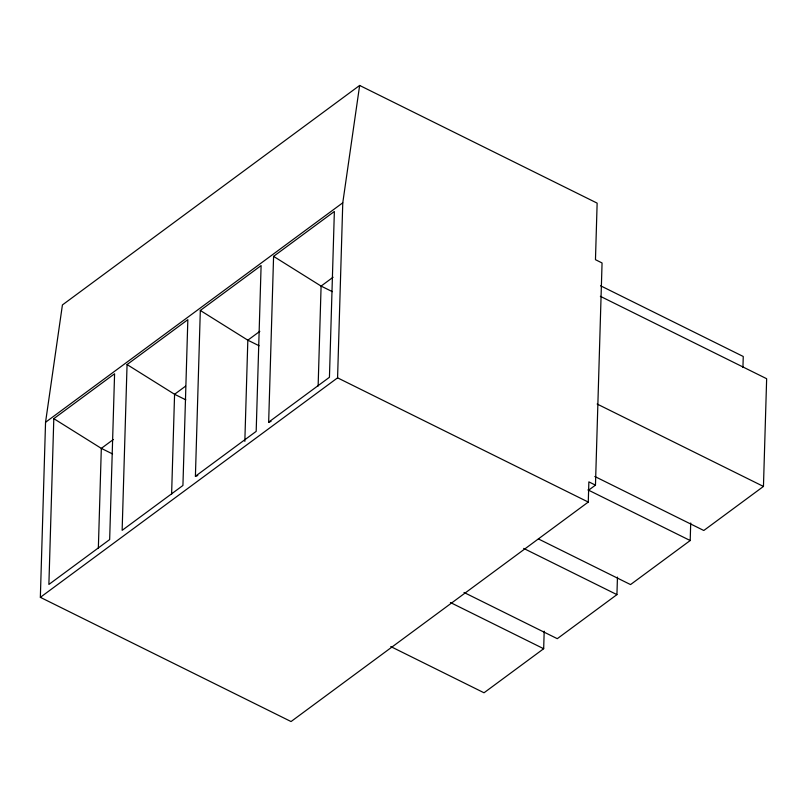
<?xml version="1.0" encoding="UTF-8"?>
<svg xmlns="http://www.w3.org/2000/svg" width="807" height="807" viewBox="0 0 807 807"><rect width="100%" height="100%" fill="white"/><g stroke="black" fill="none" stroke-linecap="round" stroke-linejoin="round"><path stroke-width="1.21" d="M595.465 485.138L588.868 481.87L588.273 502.065L291.045 721.549L40.35 597.331L45.545 422.283L62.421 304.935L359.64 85.451L597.14 203.132L595.465 259.693L602.062 262.961L595.465 485.138L588.384 490.363M53.807 418.651L48.884 584.45L109.661 539.57L114.584 373.772L53.807 418.651L101.319 448.379L112.556 453.948M98.343 548.326L101.319 448.379L113.303 439.522M127.062 364.562L122.139 530.35L182.927 485.471L187.839 319.673L127.062 364.562L174.574 394.28L185.822 399.858M171.609 494.227L174.574 394.28L185.56 386.17M195.405 476.261L200.318 310.463L261.105 265.584L256.182 431.372L195.405 476.261L197.786 475.535M244.834 441.379L247.83 340.181L259.824 331.334M268.66 422.162L273.583 256.364L334.36 211.484L329.438 377.283L268.66 422.162L271.041 421.436M318.129 386.039L321.095 286.092L333.079 277.235M40.35 597.331L337.578 377.847L342.773 202.799L359.64 85.451M390.759 646.568L484.018 692.779L543.676 648.727L544.19 631.195M464.015 592.469L557.284 638.68L616.931 594.628L617.456 577.096M538.4 538.935L630.539 584.581L690.197 540.539L690.711 522.997M742.924 367.498L743.257 356.482L600.549 285.769M594.799 476.483L703.795 530.492L763.452 486.439L766.65 378.715L600.347 296.31M45.545 422.283L342.773 202.799M597.15 404.035L763.452 486.439M332.343 291.66L321.095 286.092L273.583 256.364M587.94 489.869L690.197 540.539M337.578 377.847L588.273 502.065M259.077 345.759L247.83 340.181L200.318 310.463M523.672 548.417L616.931 594.628M450.407 602.516L543.676 648.727"/></g></svg>
